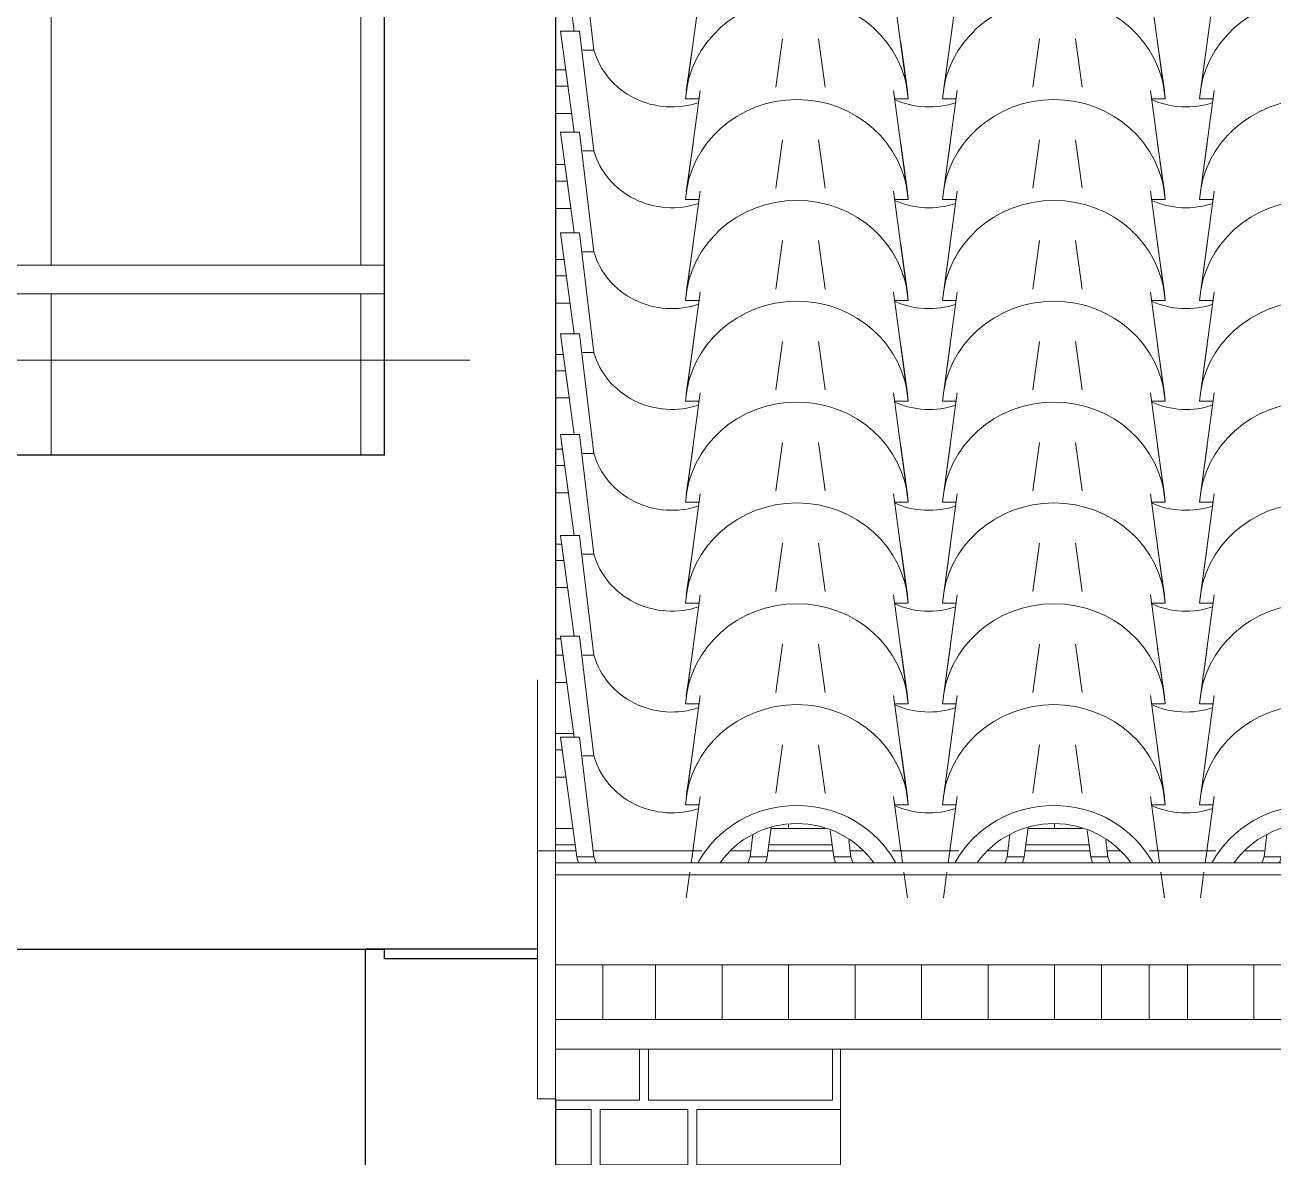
# Model space of a CAD drawing. Header units: millimetres. Extents: x -23755 to 62003, y -3000 to 6760.
# Drawn here: x 41698 to 43012, y 2461 to 3653 of the extents above; entities that cross this region are included whole.
import ezdxf

# ---------------------------------------------------------------- set-up
doc = ezdxf.new("R2010")
doc.units = ezdxf.units.MM
for name, color, linetype, lineweight in [('A-AREA', 32, 'Continuous', 9), ('A-DOOR', 31, 'Continuous', 9), ('A-GENM', 13, 'Continuous', 9), ('A-GLAZ-CURT', 52, 'Continuous', 9), ('A-GLAZ-CWMG', 51, 'Continuous', 9), ('A-ROOF', 132, 'Continuous', 9), ('A-ROOF-OTLN', 132, 'Continuous', 9), ('A-ROOF-PATT', 132, 'Continuous', 9), ('A-WALL', 113, 'Continuous', 25), ('Balaústres', 7, 'Continuous', 9), ('Corrimão', 250, 'Continuous', 25), ('S-COLS', 52, 'Continuous', 25)]:
    doc.layers.add(name, color=color, linetype=linetype, lineweight=lineweight)

# ---------------------------------------------------------------- blocks, each defined once
blk = doc.blocks.new('Rectangular Mullion - Ripa-4037463-FACHADA FRONTAL')
at = {"layer": 'A-GLAZ-CWMG'}
for p, q in [((7263.1, 2807.1), (7244.6, 2807.1)), ((7528.6, 2807.1), (7471.6, 2807.1)), ((7799.2, 2807.1), (7742.1, 2807.1)), ((7265.4, 2789.9), (7244.6, 2789.9)), ((7536, 2789.9), (7469.2, 2789.9)), ((7806.6, 2789.9), (7739.8, 2789.9))]:
    blk.add_line(p, q, dxfattribs=at)
blk = doc.blocks.new('Rectangular Mullion - Ripa-4037464-FACHADA FRONTAL')
at = {"layer": 'A-GLAZ-CWMG'}
for p, q in [((7263.9, 2906.9), (7244.6, 2906.9)), ((7251.9, 2889.7), (7244.6, 2889.7)), ((7255.8, 2861), (7244.6, 2861))]:
    blk.add_line(p, q, dxfattribs=at)
blk = doc.blocks.new('Rectangular Mullion - Ripa-3920862-FACHADA FRONTAL')
at = {"layer": 'A-GLAZ-CWMG'}
for p, q in [((7250.4, 3006.7), (7244.6, 3006.7)), ((7252.7, 2989.5), (7244.6, 2989.5)), ((7256.6, 2960.8), (7244.6, 2960.8))]:
    blk.add_line(p, q, dxfattribs=at)
blk = doc.blocks.new('Rectangular Mullion - Ripa-3920863-FACHADA FRONTAL')
at = {"layer": 'A-GLAZ-CWMG'}
for p, q in [((7251.3, 3106.5), (7244.6, 3106.5)), ((7253.6, 3089.3), (7244.6, 3089.3)), ((7257.2, 3060.6), (7244.6, 3060.6))]:
    blk.add_line(p, q, dxfattribs=at)
blk = doc.blocks.new('Rectangular Mullion - Ripa-3920864-FACHADA FRONTAL')
at = {"layer": 'A-GLAZ-CWMG'}
for p, q in [((7252.1, 3206.3), (7244.6, 3206.3)), ((7254.5, 3189.1), (7244.6, 3189.1)), ((7258.4, 3160.4), (7244.6, 3160.4))]:
    blk.add_line(p, q, dxfattribs=at)
blk = doc.blocks.new('Rectangular Mullion - Ripa-3920865-FACHADA FRONTAL')
at = {"layer": 'A-GLAZ-CWMG'}
for p, q in [((7253, 3306.1), (7244.6, 3306.1)), ((7255.3, 3288.9), (7244.6, 3288.9)), ((7259.2, 3260.2), (7244.6, 3260.2))]:
    blk.add_line(p, q, dxfattribs=at)
blk = doc.blocks.new('Rectangular Mullion - Ripa-3576556-FACHADA FRONTAL')
at = {"layer": 'A-GLAZ-CWMG'}
for p, q in [((7253.9, 3405.9), (7244.6, 3405.9)), ((7256.2, 3388.7), (7244.6, 3388.7)), ((7260.1, 3360), (7244.6, 3360))]:
    blk.add_line(p, q, dxfattribs=at)
blk = doc.blocks.new('Rectangular Mullion - Ripa-3576557-FACHADA FRONTAL')
at = {"layer": 'A-GLAZ-CWMG'}
for p, q in [((7254.7, 3505.8), (7244.6, 3505.8)), ((7257, 3488.5), (7244.6, 3488.5)), ((7260.9, 3459.8), (7244.6, 3459.8))]:
    blk.add_line(p, q, dxfattribs=at)
blk = doc.blocks.new('Rectangular Mullion - Ripa-3576558-FACHADA FRONTAL')
at = {"layer": 'A-GLAZ-CWMG'}
for p, q in [((7255.6, 3605.6), (7244.6, 3605.6)), ((7257.9, 3588.3), (7244.6, 3588.3)), ((7261.8, 3559.6), (7244.6, 3559.6))]:
    blk.add_line(p, q, dxfattribs=at)
blk = doc.blocks.new('Rectangular Mullion - Caibro-4037507-FACHADA FRONTAL')
at = {"layer": 'A-GLAZ-CWMG'}
for p, q in [((7244.6, 2663.5), (7244.6, 2606)), ((7294.6, 2663.5), (7244.6, 2663.5)), ((7294.6, 2606), (7294.6, 2663.5)), ((7244.6, 2606), (7294.6, 2606))]:
    blk.add_line(p, q, dxfattribs=at)
blk = doc.blocks.new('Rectangular Mullion - Caibro-4037524-FACHADA FRONTAL')
at = {"layer": 'A-GLAZ-CWMG'}
for p, q in [((7819.6, 2663.5), (7819.6, 2606)), ((7869.6, 2663.5), (7819.6, 2663.5)), ((7869.6, 2606), (7869.6, 2663.5)), ((7819.6, 2606), (7869.6, 2606))]:
    blk.add_line(p, q, dxfattribs=at)
blk = doc.blocks.new('CRT_MGN_COZ_Fogão a lenha completo - CRT_MGN_COZ_Fogão a lenha completo-4049417-FACHADA FRONTAL')
at = {"layer": 'A-GENM'}
h = blk.add_hatch(dxfattribs=at)
h.set_pattern_fill('FP_46', color=256, style=0, pattern_type=2)
h.set_pattern_definition([(180, (7394.62, 3604.53), (3e-14, 270.937), [193.675, -9.525]), (180, (7394.62, 3662.73), (3e-14, 270.937), [193.675, -9.525]), (90, (7394.62, 3604.53), (203.2, -1e-14), [58.21, -212.728]), (90, (7200.94, 3604.53), (203.2, -1e-14), [58.21, -212.728]), (180, (7242.22, 3672.26), (3e-14, 270.937), [193.675, -9.525, 92.075, -9.525]), (180, (7242.22, 3730.47), (3e-14, 270.937), [193.675, -9.525, 92.075, -9.525]), (90, (7242.22, 3672.26), (304.8, -2e-14), [58.21, -212.73]), (90, (7048.55, 3672.26), (304.8, -2e-14), [58.21, -212.73]), (90, (7039.02, 3672.26), (304.8, -2e-14), [58.21, -212.73]), (90, (6946.94, 3672.26), (304.8, -2e-14), [58.21, -212.73]), (180, (7293.02, 3740), (3e-14, 270.937), [193.675, -9.525]), (180, (7293.02, 3798.2), (3e-14, 270.937), [193.675, -9.525]), (90, (7293.02, 3740), (203.2, -1e-14), [58.21, -212.728]), (90, (7099.35, 3740), (203.2, -1e-14), [58.21, -212.728]), (180, (7242.22, 3807.73), (3e-14, 270.937), [193.675, -9.525, 92.075, -9.525]), (180, (7242.22, 3865.94), (3e-14, 270.937), [193.675, -9.525, 92.075, -9.525]), (90, (7242.22, 3807.73), (304.8, -2e-14), [58.21, -212.728]), (90, (7048.55, 3807.73), (304.8, -2e-14), [58.21, -212.728]), (90, (7039.02, 3807.73), (304.8, -2e-14), [58.21, -212.728]), (90, (6946.94, 3807.73), (304.8, -2e-14), [58.21, -212.728])])
h.paths.add_polyline_path([(7257.2, 2030), (7544.6, 2030), (7544.6, 2574.7), (7244.6, 2574.7), (7244.6, 2400), (7254.6, 2400), (7254.6, 2030)])
h.paths.add_polyline_path([(7254.2, 4040.6), (7253.4, 4046), (7244.6, 4048.7), (7244.6, 4043.5), (7251.8, 4041.4)])
h.paths.add_polyline_path([(7244.6, 4172.5), (7248.2, 4184.8), (7244.6, 4185.9), (7244.6, 4173)])
h.paths.add_polyline_path([(7544.6, 4452.2), (7544.4, 4462.6), (7541.1, 4453.4), (7544.4, 4452.2)])
h.paths.add_polyline_path([(7544.6, 4472.9), (7544.6, 5160), (7469.6, 5160), (7469.6, 5060), (7344.6, 5060), (7344.6, 5160), (7244.6, 5160), (7244.6, 4575.7), (7395.2, 4524.1), (7544.4, 4472.9)])
at = {"layer": 'A-GENM', "color": 55}
blk.add_line((7544.6, 2574.7), (7544.6, 2030), dxfattribs=at)
blk = doc.blocks.new('Guarda-corpo - 25mm-3360969-FACHADA FRONTAL')
at = {"layer": 'Balaústres'}
for p, q in [((7039.6, 4270), (7039.6, 4000)), ((7039.6, 3970), (7039.6, 3700)), ((7039.6, 3670), (7039.6, 3400)), ((7039.6, 3370), (7039.6, 3200))]:
    blk.add_line(p, q, dxfattribs=at)
blk = doc.blocks.new('Guarda-corpo - Guarda-corpo-3921231-FACHADA FRONTAL')
at = {"layer": 'Corrimão', "color": 7, "lineweight": 9}
for p, q in [((2584.6, 3400), (7064.6, 3400)), ((2584.6, 3370), (7064.6, 3370))]:
    blk.add_line(p, q, dxfattribs=at)
blk.add_blockref('Guarda-corpo - 25mm-3360969-FACHADA FRONTAL', (0, 0))
blk = doc.blocks.new('Porta inclinada - Porta inclinada Larissa-3958697-FACHADA FRONTAL')
at = {"layer": 'A-DOOR'}
for p, q in [((6713.6, 3400), (6713.6, 3670)), ((6713.6, 3200), (6713.6, 3370))]:
    blk.add_line(p, q, dxfattribs=at)
blk = doc.blocks.new('COLONIAL BASE - COLONIAL BASE-4040581-FACHADA FRONTAL')
at = {"layer": 'A-GLAZ-CURT'}
for p, q in [((7792.1, 2895), (7799.2, 2844.2)), ((8017.8, 2844.2), (8024.9, 2895)), ((7930.5, 2783.5), (7938.3, 2840.8)), ((8141.7, 2840.8), (8149.5, 2783.5)), ((7804.5, 2805.1), (7808.3, 2777.3)), ((7990.7, 2777.3), (7993.5, 2800.8)), ((8008.7, 2777.3), (8012.9, 2808.1)), ((7826.3, 2777.3), (7824.2, 2795.2)), ((7808.3, 2777.3), (7826.3, 2777.3)), ((7930.7, 2785), (7928.7, 2770.8)), ((7990.7, 2777.3), (8008.7, 2777.3)), ((8151.2, 2770.8), (8149.3, 2785)), ((7927.4, 2761.1), (7923.6, 2734.2)), ((8156.4, 2734.2), (8152.6, 2761.1))]:
    blk.add_line(p, q, dxfattribs=at)
for centre, major_axis, start_param, end_param in [((8040, 2718.8), (117.5, 0), 0.484254, 2.657338), ((8040, 2718.8), (97.5, 0), 0.592752, 2.548841), ((7908.5, 2799.1), (102.8, 0), 3.36491, 3.43477), ((7908.5, 2799.1), (85.3, 0), 3.411763, 3.497793), ((7908.5, 2799.1), (85.3, 0), 5.926985, 6.013015), ((7908.5, 2799.1), (102.8, 0), 5.990008, 6.059868)]:
    blk.add_ellipse(centre, major_axis=major_axis, ratio=0.957826, start_param=start_param, end_param=end_param, dxfattribs=at)
blk = doc.blocks.new('COLONIAL BASE - COLONIAL BASE-V356-FACHADA FRONTAL')
at = {"layer": 'A-GLAZ-CURT'}
for p, q in [((8062.7, 3001.2), (8069.8, 2950.3)), ((8288.3, 2950.3), (8295.5, 3001.2)), ((8193.3, 2832.1), (8208.9, 2947)), ((8412.3, 2947), (8427.8, 2832.1)), ((8201.3, 2891.2), (8194.2, 2840.3)), ((8427, 2840.3), (8419.8, 2891.2)), ((8207.7, 2832.1), (8193.3, 2832.1)), ((8427.8, 2832.1), (8413.5, 2832.1))]:
    blk.add_line(p, q, dxfattribs=at)
for centre, major_axis, start_param, end_param in [((8310.6, 2824.9), (117.5, 0), 0.063873, 3.077719), ((8179.1, 2905.2), (85.3, 0), 4.271197, 5.051809)]:
    blk.add_ellipse(centre, major_axis=major_axis, ratio=0.957826, start_param=start_param, end_param=end_param, dxfattribs=at)
blk = doc.blocks.new('COLONIAL BASE - COLONIAL BASE-V362-FACHADA FRONTAL')
at = {"layer": 'A-GLAZ-CURT'}
for p, q in [((7270.1, 2903.2), (7250.1, 2903.2)), ((7250.1, 2903.2), (7267.1, 2777.3)), ((7250.9, 2895), (7258.1, 2844.2)), ((7285.1, 2777.3), (7270.1, 2903.2)), ((7476.6, 2844.2), (7483.7, 2895)), ((7389.4, 2783.5), (7397.1, 2840.8)), ((7600.5, 2840.8), (7608.3, 2783.5)), ((7449.5, 2777.3), (7452.3, 2800.8)), ((7467.5, 2777.3), (7471.7, 2808.1)), ((7267.1, 2777.3), (7285.1, 2777.3)), ((7389.6, 2785), (7387.6, 2770.8)), ((7449.5, 2777.3), (7467.5, 2777.3)), ((7610.1, 2770.8), (7608.1, 2785)), ((7386.2, 2761.1), (7382.4, 2734.2)), ((7615.2, 2734.2), (7611.4, 2761.1))]:
    blk.add_line(p, q, dxfattribs=at)
for centre, major_axis, start_param, end_param in [((7367.3, 2910.4), (117.5, 0), 3.205466, 3.30048), ((7498.8, 2718.8), (117.5, 0), 0.484254, 2.657338), ((7498.8, 2718.8), (97.5, 0), 0.592752, 2.548841), ((7367.3, 2799.1), (102.8, 0), 3.36491, 3.43477), ((7367.3, 2799.1), (85.3, 0), 3.411763, 3.497793), ((7367.3, 2799.1), (85.3, 0), 5.926985, 6.013015), ((7367.3, 2799.1), (102.8, 0), 5.990008, 6.059868)]:
    blk.add_ellipse(centre, major_axis=major_axis, ratio=0.957826, start_param=start_param, end_param=end_param, dxfattribs=at)
blk = doc.blocks.new('COLONIAL BASE - COLONIAL BASE-V363-FACHADA FRONTAL')
at = {"layer": 'A-GLAZ-CURT'}
for p, q in [((7270.1, 3009.4), (7250.1, 3009.4)), ((7250.1, 3009.4), (7264.4, 2903.2)), ((7285.1, 2883.4), (7270.1, 3009.4)), ((7250.9, 3001.2), (7258.1, 2950.3)), ((7476.6, 2950.3), (7483.7, 3001.2)), ((7381.6, 2832.1), (7397.1, 2947)), ((7600.5, 2947), (7616.1, 2832.1)), ((7389.6, 2891.2), (7382.4, 2840.3)), ((7615.2, 2840.3), (7608.1, 2891.2)), ((7273.3, 2883.4), (7285.1, 2883.4)), ((7395.9, 2832.1), (7381.6, 2832.1)), ((7616.1, 2832.1), (7601.7, 2832.1))]:
    blk.add_line(p, q, dxfattribs=at)
for centre, major_axis, start_param, end_param in [((7367.3, 3016.6), (117.5, 0), 3.205466, 3.30048), ((7498.8, 2824.9), (117.5, 0), 0.063873, 3.077719), ((7367.3, 2905.2), (85.3, 0), 3.411763, 5.051809)]:
    blk.add_ellipse(centre, major_axis=major_axis, ratio=0.957826, start_param=start_param, end_param=end_param, dxfattribs=at)

msp = doc.modelspace()

# ---------------------------------------------------------------- hatches: boundary and pattern name
at = {"layer": 'A-ROOF-PATT'}
h = msp.add_hatch(dxfattribs=at)
h.set_pattern_fill('FP_42', color=256, style=0, pattern_type=2)
h.set_pattern_definition([(90, (35012.05, 1510.22), (-70, 4e-15), [])])
h.paths.add_polyline_path([(46787.432, 2606.037), (46595.154, 2663.61), (46331.667, 2663.507), (46331.667, 2606.037), (46775.401, 2606.037)])
h.paths.add_polyline_path([(45756.667, 2606.037), (46281.667, 2606.037), (46281.667, 2663.61), (45756.667, 2663.507)])
h.paths.add_polyline_path([(42306.667, 2606.037), (42831.667, 2606.037), (42831.667, 2663.61), (42306.667, 2663.507)])
h.paths.add_polyline_path([(45243.301, 2606.037), (45706.667, 2606.037), (45706.667, 2663.61), (45181.667, 2663.507), (45181.667, 2606.037)])
h.paths.add_polyline_path([(42881.667, 2606.037), (43406.667, 2606.037), (43406.667, 2663.61), (42881.667, 2663.507)])
h.paths.add_polyline_path([(45131.667, 2606.037), (45131.667, 2663.61), (44606.667, 2663.507), (44606.667, 2606.037)])
h.paths.add_polyline_path([(43456.667, 2606.037), (43981.667, 2606.037), (43981.667, 2663.61), (43456.667, 2663.507)])
h.paths.add_polyline_path([(44522.313, 2606.037), (44556.667, 2606.037), (44556.667, 2663.61), (44031.667, 2663.507), (44031.667, 2606.037)])
h.paths.add_polyline_path([(45468.61, 2807.13), (45516.538, 2807.336), (45509.158, 2809.543), (45487.336, 2812.158), (45462.383, 2808.93), (45460.212, 2808.115), (45460.078, 2807.13), (45463.312, 2807.13)])
h.paths.add_polyline_path([(46054.413, 2807.13), (46056.667, 2807.13), (46056.667, 2807.729), (46050.334, 2809.543), (46028.513, 2812.158), (46004.489, 2809.279), (46001.388, 2808.115), (46001.255, 2807.13), (46052.537, 2807.13)])
h.paths.add_polyline_path([(42483.608, 2807.13), (42539.596, 2807.512), (42532.687, 2809.543), (42510.866, 2812.158), (42485.913, 2808.93), (42483.741, 2808.115)])
h.paths.add_polyline_path([(45246.496, 2807.13), (45238.57, 2809.543), (45216.748, 2812.158), (45191.795, 2808.93), (45189.623, 2808.115), (45189.49, 2807.13), (45245.949, 2807.13)])
h.paths.add_polyline_path([(42754.196, 2807.13), (42809.966, 2807.594), (42803.276, 2809.543), (42781.454, 2812.158), (42756.501, 2808.93), (42754.329, 2808.115)])
h.paths.add_polyline_path([(44975.908, 2807.13), (44967.982, 2809.543), (44946.16, 2812.158), (44921.207, 2808.93), (44919.035, 2808.115), (44918.902, 2807.13), (44975.361, 2807.13)])
h.paths.add_polyline_path([(43024.784, 2807.13), (43080.337, 2807.676), (43073.864, 2809.543), (43052.042, 2812.158), (43027.089, 2808.93), (43024.918, 2808.115)])
h.paths.add_polyline_path([(44705.32, 2807.13), (44697.393, 2809.543), (44675.572, 2812.158), (44650.618, 2808.93), (44648.447, 2808.115), (44648.314, 2807.13), (44704.773, 2807.13)])
h.paths.add_polyline_path([(43295.372, 2807.13), (43351.832, 2807.336), (43344.452, 2809.543), (43322.63, 2812.158), (43297.677, 2808.93), (43295.506, 2808.115)])
h.paths.add_polyline_path([(45756.667, 2807.13), (45787.126, 2807.336), (45779.746, 2809.543), (45756.667, 2812.007), (45756.667, 2809.279)])
h.paths.add_polyline_path([(43565.961, 2807.13), (43622.42, 2807.336), (43615.04, 2809.543), (43593.219, 2812.158), (43568.266, 2808.93), (43566.094, 2808.115)])
h.paths.add_polyline_path([(44434.732, 2807.13), (44426.805, 2809.543), (44404.983, 2812.158), (44380.03, 2808.93), (44377.859, 2808.115), (44377.725, 2807.13), (44434.185, 2807.13)])
h.paths.add_polyline_path([(44164.144, 2807.13), (44156.217, 2809.543), (44134.395, 2812.158), (44109.442, 2808.93), (44107.27, 2808.115), (44107.137, 2807.13), (44163.596, 2807.13)])
h.paths.add_polyline_path([(43836.549, 2807.13), (43893.008, 2807.336), (43885.629, 2809.543), (43863.807, 2812.158), (43838.854, 2808.93), (43836.682, 2808.115)])

# ---------------------------------------------------------------- linework, layer by layer
at = {"layer": 'A-AREA'}
for p, q in [((42166.667, 3300), (37396.667, 3300)), ((41725.667, 3300), (42051.667, 3300))]:
    msp.add_line(p, q, dxfattribs=at)
at = {"layer": 'A-ROOF'}
for p, q in [((42256.667, 2606.037), (46787.432, 2606.037)), ((46856.667, 2574.716), (42256.667, 2574.716))]:
    msp.add_line(p, q, dxfattribs=at)
at = {"layer": 'A-ROOF-OTLN'}
for p, q in [((42237.667, 2963.522), (42237.667, 2522.515)), ((42256.667, 2663.61), (42256.667, 2963.522)), ((42278.308, 2783.522), (42237.667, 2783.522)), ((42410.69, 2783.522), (42297.155, 2783.522)), ((42461.583, 2783.522), (42441.311, 2783.522)), ((42548.896, 2783.522), (42480.411, 2783.522)), ((42580.42, 2783.522), (42567.743, 2783.522)), ((42681.278, 2783.522), (42611.057, 2783.522)), ((42732.171, 2783.522), (42711.899, 2783.522)), ((42819.485, 2783.522), (42750.999, 2783.522)), ((42851.008, 2783.522), (42838.331, 2783.522)), ((42951.866, 2783.522), (42881.646, 2783.522)), ((43002.76, 2783.522), (42982.488, 2783.522)), ((46976.667, 2770.822), (42256.667, 2770.822)), ((46976.667, 2758.122), (42256.667, 2758.122)), ((46925.867, 2663.61), (42256.667, 2663.61)), ((42256.667, 2522.515), (42256.667, 2606.037)), ((42237.667, 2522.515), (42256.667, 2522.515))]:
    msp.add_line(p, q, dxfattribs=at)
at = {"layer": 'A-WALL'}
for p, q in [((42076.667, 3200), (42076.667, 4328.904)), ((42256.667, 4256.904), (42256.667, 2963.522)), ((42076.667, 3200), (37396.667, 3200)), ((37396.667, 2680), (42076.667, 2680)), ((42076.667, 2670), (42076.667, 2680)), ((42237.667, 2670), (42076.667, 2670))]:
    msp.add_line(p, q, dxfattribs=at)
at = {"layer": 'S-COLS'}
for p, q in [((42056.667, 200), (42056.667, 2680)), ((42237.667, 2680), (42056.667, 2680)), ((42256.667, 2522.515), (42256.667, 200))]:
    msp.add_line(p, q, dxfattribs=at)

# ---------------------------------------------------------------- block references
at = {"layer": 'A-DOOR'}
msp.add_blockref('Porta inclinada - Porta inclinada Larissa-3958697-FACHADA FRONTAL', (35012.047, 0), dxfattribs=at)
at = {"layer": 'A-GENM', "color": 55}
msp.add_blockref('CRT_MGN_COZ_Fogão a lenha completo - CRT_MGN_COZ_Fogão a lenha completo-4049417-FACHADA FRONTAL', (35012.047, 0), dxfattribs=at)
at = {"layer": 'A-GLAZ-CURT'}
for name, p in [('COLONIAL BASE - COLONIAL BASE-V363-FACHADA FRONTAL', (35012.047, 743.077)), ('COLONIAL BASE - COLONIAL BASE-V356-FACHADA FRONTAL', (34470.871, 743.077)), ('COLONIAL BASE - COLONIAL BASE-V356-FACHADA FRONTAL', (34741.459, 743.077)), ('COLONIAL BASE - COLONIAL BASE-V363-FACHADA FRONTAL', (35012.047, 636.923)), ('COLONIAL BASE - COLONIAL BASE-V356-FACHADA FRONTAL', (34470.871, 636.923)), ('COLONIAL BASE - COLONIAL BASE-V356-FACHADA FRONTAL', (34741.459, 636.923)), ('COLONIAL BASE - COLONIAL BASE-V363-FACHADA FRONTAL', (35012.047, 530.769)), ('COLONIAL BASE - COLONIAL BASE-V356-FACHADA FRONTAL', (34470.871, 530.769)), ('COLONIAL BASE - COLONIAL BASE-V356-FACHADA FRONTAL', (34741.459, 530.769)), ('COLONIAL BASE - COLONIAL BASE-V363-FACHADA FRONTAL', (35012.047, 424.615)), ('COLONIAL BASE - COLONIAL BASE-V356-FACHADA FRONTAL', (34470.871, 424.615)), ('COLONIAL BASE - COLONIAL BASE-V356-FACHADA FRONTAL', (34741.459, 424.615)), ('COLONIAL BASE - COLONIAL BASE-V363-FACHADA FRONTAL', (35012.047, 318.462)), ('COLONIAL BASE - COLONIAL BASE-V356-FACHADA FRONTAL', (34470.871, 318.462)), ('COLONIAL BASE - COLONIAL BASE-V356-FACHADA FRONTAL', (34741.459, 318.462)), ('COLONIAL BASE - COLONIAL BASE-V363-FACHADA FRONTAL', (35012.047, 212.308)), ('COLONIAL BASE - COLONIAL BASE-V356-FACHADA FRONTAL', (34470.871, 212.308)), ('COLONIAL BASE - COLONIAL BASE-V356-FACHADA FRONTAL', (34741.459, 212.308)), ('COLONIAL BASE - COLONIAL BASE-V363-FACHADA FRONTAL', (35012.047, 106.154)), ('COLONIAL BASE - COLONIAL BASE-V356-FACHADA FRONTAL', (34470.871, 106.154)), ('COLONIAL BASE - COLONIAL BASE-V356-FACHADA FRONTAL', (34741.459, 106.154)), ('COLONIAL BASE - COLONIAL BASE-V363-FACHADA FRONTAL', (35012.047, 0)), ('COLONIAL BASE - COLONIAL BASE-V356-FACHADA FRONTAL', (34470.871, 0)), ('COLONIAL BASE - COLONIAL BASE-V356-FACHADA FRONTAL', (34741.459, 0)), ('COLONIAL BASE - COLONIAL BASE-V362-FACHADA FRONTAL', (35012.047, 0)), ('COLONIAL BASE - COLONIAL BASE-4040581-FACHADA FRONTAL', (34741.459, 0)), ('COLONIAL BASE - COLONIAL BASE-4040581-FACHADA FRONTAL', (35012.047, 0))]:
    msp.add_blockref(name, p, dxfattribs=at)
at = {"layer": 'A-GLAZ-CWMG'}
for name in ['Rectangular Mullion - Ripa-3576558-FACHADA FRONTAL', 'Rectangular Mullion - Ripa-3576557-FACHADA FRONTAL', 'Rectangular Mullion - Ripa-3576556-FACHADA FRONTAL', 'Rectangular Mullion - Ripa-3920865-FACHADA FRONTAL', 'Rectangular Mullion - Ripa-3920864-FACHADA FRONTAL', 'Rectangular Mullion - Ripa-3920863-FACHADA FRONTAL', 'Rectangular Mullion - Ripa-3920862-FACHADA FRONTAL', 'Rectangular Mullion - Ripa-4037464-FACHADA FRONTAL', 'Rectangular Mullion - Ripa-4037463-FACHADA FRONTAL', 'Rectangular Mullion - Caibro-4037507-FACHADA FRONTAL', 'Rectangular Mullion - Caibro-4037524-FACHADA FRONTAL']:
    msp.add_blockref(name, (35012.047, 0), dxfattribs=at)
at = {"layer": 'Corrimão', "color": 7, "lineweight": 9}
msp.add_blockref('Guarda-corpo - Guarda-corpo-3921231-FACHADA FRONTAL', (35012.047, 0), dxfattribs=at)

doc.saveas('drawing.dxf')
